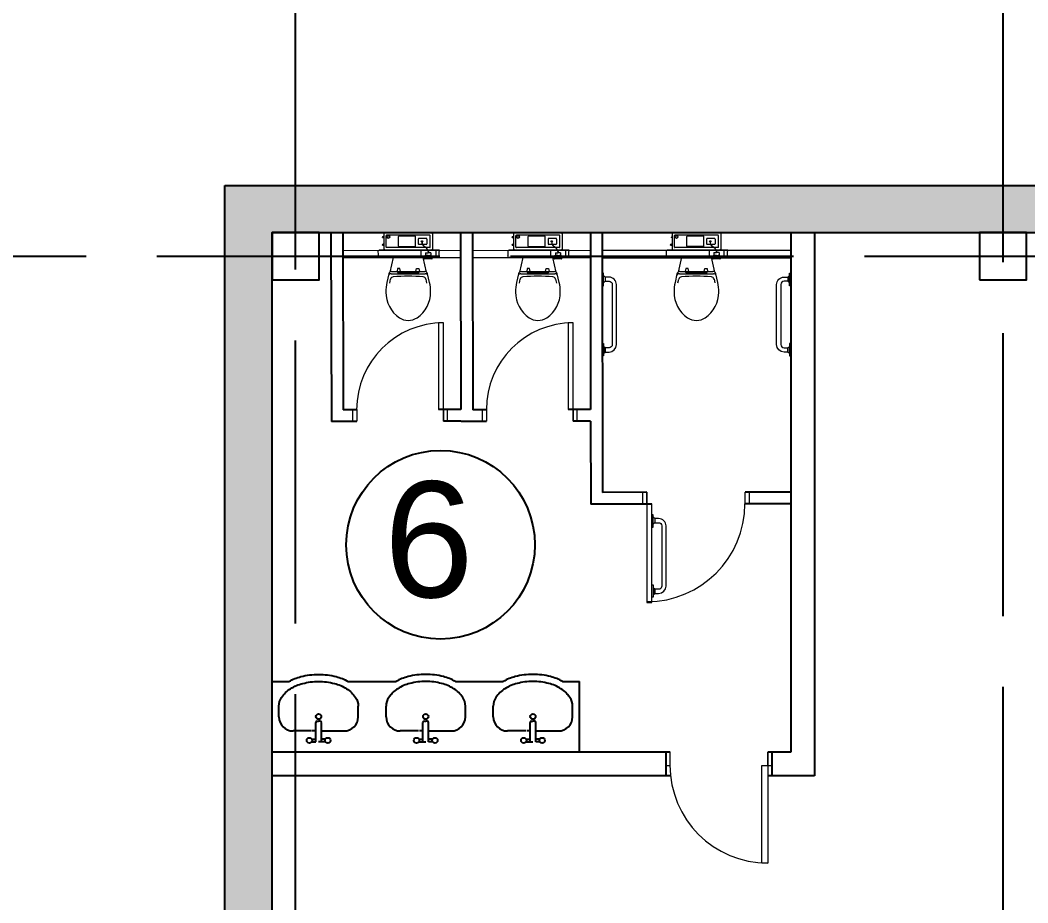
# Model space of a CAD drawing. Header units: millimetres. Extents: x -1544140 to 7445918, y -1294905 to 2019878.
# Drawn here: x 288015 to 296561, y 188654 to 196139 of the extents above; entities that cross this region are included whole.
import ezdxf

# ---------------------------------------------------------------- set-up
doc = ezdxf.new("R2010")
doc.units = ezdxf.units.MM
doc.header["$MEASUREMENT"] = 0
doc.linetypes.add('ACAD_ISO02W100', pattern=[15, 12, -3])
doc.layers.add('JA_Building Outline', color=7, linetype='Continuous', lineweight=5)
doc.layers.add('Plan 2', color=7, linetype='Continuous')
doc.layers.add('SANTEH', color=7, linetype='Continuous')
doc.styles.get("Standard").update_dxf_attribs({"font": 'arial.ttf'})

msp = doc.modelspace()

# ---------------------------------------------------------------- hatches: boundary and pattern name
at = {"true_color": 0x636466}
h = msp.add_hatch(color=251, dxfattribs=at)
h.dxf.hatch_style = 1
h.paths.add_polyline_path([(269150.8, 239137.8), (268750.8, 239137.8), (268750.8, 227137.8), (269150.8, 227137.8)])
h.paths.add_polyline_path([(269150.8, 227137.8), (268750.8, 227137.8), (268750.8, 205537.8), (269350.8, 205537.8), (269350.8, 205937.8), (269150.8, 205937.8)])
h.paths.add_polyline_path([(269150.8, 251137.8), (268750.8, 251137.8), (268750.8, 239137.8), (269150.8, 239137.8)])
h.paths.add_polyline_path([(269150.8, 263137.8), (268750.8, 263137.8), (268750.8, 251137.8), (269150.8, 251137.8)])
h.paths.add_polyline_path([(290950.8, 263737.8), (268750.8, 263737.8), (268750.8, 263137.8), (269150.8, 263137.8), (269150.8, 263337.8), (290550.8, 263337.8), (290550.8, 263137.8), (290950.8, 263137.8)])
h.paths.add_polyline_path([(290950.8, 263137.8), (290550.8, 263137.8), (290550.8, 251137.8), (290950.8, 251137.8)])
h.paths.add_polyline_path([(290950.8, 251137.8), (290550.8, 251137.8), (290550.8, 227337.8), (296350.8, 227337.8), (296350.8, 227737.8), (290950.8, 227737.8)])
h.paths.add_polyline_path([(302350.8, 227737.8), (296350.8, 227737.8), (296350.8, 227337.8), (302350.8, 227337.8)])
h.paths.add_polyline_path([(308350.8, 227737.8), (302350.8, 227737.8), (302350.8, 227337.8), (308350.8, 227337.8)])
h.paths.add_polyline_path([(314350.8, 227737.8), (308350.8, 227737.8), (308350.8, 227337.8), (314350.8, 227337.8)])
h.paths.add_polyline_path([(338350.8, 205937.8), (332350.8, 205937.8), (332350.8, 205537.8), (338350.8, 205537.8)])
h.paths.add_polyline_path([(332350.8, 205937.8), (269150.8, 205937.8), (269150.8, 206137.8), (268750.8, 206137.8), (268750.8, 205537.8), (332350.8, 205537.8)])
h.paths.add_polyline_path([(269350.8, 205937.8), (269150.8, 205937.8), (269150.8, 206137.8), (268750.8, 206137.8), (268750.8, 205537.8), (269350.8, 205537.8)], flags=16)
h.paths.add_polyline_path([(290150.8, 194137.8), (289750.8, 194137.8), (289750.8, 188137.8), (290150.8, 188137.8)], flags=17)
h.paths.add_polyline_path([(296350.8, 194737.8), (290350.8, 194737.8), (290350.8, 194337.8), (296350.8, 194337.8)], flags=17)
h.paths.add_polyline_path([(290350.8, 194737.8), (289750.8, 194737.8), (289750.8, 194137.8), (290150.8, 194137.8), (290150.8, 194337.8), (290350.8, 194337.8)], flags=16)
h.paths.add_polyline_path([(302350.8, 194737.8), (296350.8, 194737.8), (296350.8, 194337.8), (302350.8, 194337.8)])
h.paths.add_polyline_path([(308350.8, 194737.8), (302350.8, 194737.8), (302350.8, 194337.8), (308350.8, 194337.8)])
h.paths.add_polyline_path([(314350.8, 194737.8), (308350.8, 194737.8), (308350.8, 194337.8), (314350.8, 194337.8)])
h.paths.add_polyline_path([(320350.8, 194737.8), (314350.8, 194737.8), (314350.8, 194337.8), (320350.8, 194337.8)])
h.paths.add_polyline_path([(320950.8, 194137.8), (320550.8, 194137.8), (320550.8, 188137.8), (320950.8, 188137.8)])
h.paths.add_polyline_path([(320950.8, 194737.8), (320350.8, 194737.8), (320350.8, 194337.8), (320550.8, 194337.8), (320550.8, 194137.8), (320950.8, 194137.8)])
h.paths.add_polyline_path([(320950.8, 188137.8), (320550.8, 188137.8), (320550.8, 182137.8), (320950.8, 182137.8)])
h.paths.add_polyline_path([(320950.8, 182137.8), (320550.8, 182137.8), (320550.8, 172937.8), (320350.8, 172937.8), (320350.8, 172537.8), (320950.8, 172537.8)])
h.paths.add_polyline_path([(320350.8, 172937.8), (314350.8, 172937.8), (314350.8, 172537.8), (320350.8, 172537.8)])
h.paths.add_polyline_path([(314350.8, 172937.8), (308350.8, 172937.8), (308350.8, 172537.8), (314350.8, 172537.8)])
h.paths.add_polyline_path([(308350.8, 172937.8), (308150.8, 172937.8), (308150.8, 173137.8), (307750.8, 173137.8), (307750.8, 172537.8), (308350.8, 172537.8)])
h.paths.add_polyline_path([(308150.8, 179137.8), (307750.8, 179137.8), (307750.8, 173137.8), (308150.8, 173137.8)])
h.paths.add_polyline_path([(308150.8, 181937.8), (302350.8, 181937.8), (302350.8, 181537.8), (307750.8, 181537.8), (307750.8, 179137.8), (308150.8, 179137.8)])
h.paths.add_polyline_path([(302350.8, 181937.8), (296350.8, 181937.8), (296350.8, 181537.8), (302350.8, 181537.8)])
h.paths.add_polyline_path([(296350.8, 181937.8), (290150.8, 181937.8), (290150.8, 182137.8), (289750.8, 182137.8), (289750.8, 181537.8), (296350.8, 181537.8)])
h.paths.add_polyline_path([(290150.8, 194337.8), (296350.8, 194337.8), (296350.8, 194737.8), (289750.8, 194737.8), (289750.8, 182137.8), (290150.8, 182137.8)])
h.paths.add_polyline_path([(338950.8, 205937.8), (338350.8, 205937.8), (338350.8, 205537.8), (338950.8, 205537.8)])
h.paths.add_polyline_path([(338350.8, 227337.8), (338350.8, 227737.8), (314350.8, 227737.8), (314350.8, 227337.8)])
h = msp.add_hatch(color=251, dxfattribs=at)
h.dxf.hatch_style = 1
h.paths.add_polyline_path([(296350.8, 194737.8), (290350.8, 194737.8), (290350.8, 194337.8), (296350.8, 194337.8)])
h.paths.add_polyline_path([(290350.8, 194737.8), (289750.8, 194737.8), (289750.8, 194137.8), (290150.8, 194137.8), (290150.8, 194337.8), (290350.8, 194337.8)])
h.paths.add_polyline_path([(290150.8, 194137.8), (289750.8, 194137.8), (289750.8, 181537.8), (290350.8, 181537.8), (290350.8, 181937.8), (290150.8, 181937.8)])

# ---------------------------------------------------------------- linework, layer by layer
at = {"color": 9, "linetype": 'ACAD_ISO02W100', "ltscale": 200, "true_color": 0xc4c4c5}
for p, q in [((290350.8, 155023), (290350.8, 263337.8)), ((296350.8, 155085.3), (296350.8, 263137.8)), ((253174.8, 194137.8), (375575.3, 194137.8))]:
    msp.add_line(p, q, dxfattribs=at)
at = {"color": 152, "true_color": 0x2776bb}
for p, q in [((290650.8, 194337.6), (294650.8, 194337.6)), ((290650.8, 194334.7), (290654.7, 192734.6)), ((290750.6, 194337.4), (290754.4, 192834.9)), ((291750.8, 194337.4), (291753.2, 192837.2)), ((291850.6, 194337.3), (291854.4, 192834.8)), ((292850.8, 194337.4), (292853.2, 192837.2)), ((292950.8, 194337.6), (292954.5, 192134.8)), ((293547.8, 194337.6), (293953.8, 194337.6)), ((294550.8, 194337.6), (294550.8, 192137.6)), ((290869.1, 192835.1), (290754.4, 192834.9)), ((291753.3, 192837.2), (291561.4, 192836.9)), ((291969.1, 192835.1), (291854.4, 192834.8)), ((292853.3, 192837.2), (292661.4, 192836.8)), ((290869.1, 192735.1), (290654.7, 192734.6)), ((291753.4, 192737.4), (291605.1, 192737)), ((291969.1, 192735.1), (291754.7, 192734.6)), ((292853.4, 192737.3), (292705.1, 192737)), ((292853.3, 192737.3), (292854.5, 192034.7)), ((293328.8, 192135.5), (292954.5, 192134.8)), ((294550.8, 192137.6), (294164.8, 192136.9)), ((293372.6, 192035.5), (292854.6, 192034.7)), ((294550.8, 192037.4), (294161.4, 192036.8)), ((292758.5, 189931.1), (292758.5, 190531.1))]:
    msp.add_line(p, q, dxfattribs=at)
for p, q in [((294550.8, 194337.6), (294550.8, 189931.1)), ((294750.8, 194337.6), (294750.8, 189731.1)), ((293490.7, 189931.1), (290150.8, 189931.1)), ((294550.8, 189931.1), (294390.7, 189931.1)), ((293526.4, 189731.1), (290150.8, 189731.1)), ((294750.8, 189731.1), (294354.7, 189731.1))]:
    msp.add_line(p, q)
at = {"color": 18, "true_color": 0x000000}
for p, q in [((293490.7, 189931.1), (293490.7, 189731.1)), ((293526.4, 189931.1), (293490.7, 189931.1)), ((294390.7, 189931.1), (294354.7, 189931.1)), ((294390.7, 189931.1), (294390.7, 189731.1))]:
    msp.add_line(p, q, dxfattribs=at)
for points in [[(289750.8, 194737.8), (320950.8, 194737.8), (320950.8, 172537.8), (307750.8, 172537.8), (307750.8, 181537.8), (289750.8, 181537.8)], [(290150.8, 193937.8), (290550.8, 193937.8), (290550.8, 194337.8), (290150.8, 194337.8)], [(296150.8, 193937.8), (296550.8, 193937.8), (296550.8, 194337.8), (296150.8, 194337.8)]]:
    msp.add_lwpolyline(points, close=True)
msp.add_lwpolyline([(290150.8, 194337.8), (320550.8, 194337.8), (320550.8, 172937.8), (308150.8, 172937.8), (308150.8, 181937.8), (290150.8, 181937.8), (290150.8, 194337.8)])
at = {"layer": 'JA_Building Outline', "color": 152, "lineweight": 20, "true_color": 0x2776bb}
for p, q in [((291086.7, 194302.4), (291086.7, 194298.4)), ((291087.2, 194304.4), (291087.2, 194302.9)), ((291087.2, 194296.4), (291087.2, 194297.9)), ((291091.7, 194302.4), (291091.7, 194298.4)), ((291094.7, 194304.9), (291094.7, 194302.9)), ((291094.7, 194295.9), (291094.7, 194297.9)), ((291099.7, 194306.9), (291099.7, 194300.4)), ((291099.7, 194293.9), (291099.7, 194300.4)), ((292186.7, 194302.3), (292186.7, 194298.3)), ((292187.2, 194304.3), (292187.2, 194302.8)), ((292187.2, 194296.3), (292187.2, 194297.8)), ((292191.7, 194302.3), (292191.7, 194298.3)), ((292194.7, 194304.8), (292194.7, 194302.8)), ((292194.7, 194295.8), (292194.7, 194297.8)), ((292199.7, 194306.8), (292199.7, 194300.3)), ((292199.7, 194293.8), (292199.7, 194300.3)), ((293539.3, 194305.1), (293539.3, 194303.1)), ((293539.3, 194296.1), (293539.3, 194298.1)), ((293544.3, 194307.1), (293544.3, 194300.6)), ((293544.3, 194294.1), (293544.3, 194300.6)), ((290751, 194186.8), (291750.9, 194187.4)), ((291052.8, 194183.6), (291054.6, 194185.4)), ((291054.6, 194185.4), (291058.7, 194187.4)), ((291571.7, 194187.4), (291058.7, 194187.4)), ((291086.7, 194237.4), (291086.7, 194233.4)), ((291087.2, 194239.4), (291087.2, 194237.9)), ((291087.2, 194231.4), (291087.2, 194232.9)), ((291091.7, 194237.4), (291091.7, 194233.4)), ((291094.7, 194239.9), (291094.7, 194237.9)), ((291094.7, 194230.9), (291094.7, 194232.9)), ((291099.7, 194241.9), (291099.7, 194235.4)), ((291099.7, 194228.9), (291099.7, 194235.4)), ((291569, 194169.4), (291571.7, 194187.4)), ((291851, 194186.8), (292850.9, 194187.3)), ((292152.8, 194183.6), (292154.6, 194185.4)), ((292154.6, 194185.4), (292158.7, 194187.3)), ((292671.7, 194187.3), (292158.7, 194187.3)), ((292186.7, 194237.4), (292186.7, 194233.4)), ((292187.2, 194239.4), (292187.2, 194237.9)), ((292187.2, 194231.4), (292187.2, 194232.9)), ((292191.7, 194237.4), (292191.7, 194233.4)), ((292194.7, 194239.9), (292194.7, 194237.9)), ((292194.7, 194230.9), (292194.7, 194232.9)), ((292199.7, 194241.9), (292199.7, 194235.4)), ((292199.7, 194228.9), (292199.7, 194235.4)), ((292669, 194169.4), (292671.7, 194187.3)), ((292951.1, 194187.1), (294550.8, 194187.6)), ((293497.3, 194183.9), (293499.1, 194185.6)), ((293499.1, 194185.6), (293503.2, 194187.6)), ((294016.2, 194187.6), (293503.2, 194187.6)), ((293531.3, 194237.6), (293531.3, 194233.6)), ((293531.8, 194239.6), (293531.8, 194238.1)), ((293531.8, 194231.6), (293531.8, 194233.1)), ((293536.3, 194237.6), (293536.3, 194233.6)), ((293539.3, 194240.1), (293539.3, 194238.1)), ((293539.3, 194231.1), (293539.3, 194233.1)), ((293544.3, 194242.1), (293544.3, 194235.6)), ((293544.3, 194229.1), (293544.3, 194235.6)), ((294013.5, 194169.6), (294016.2, 194187.6)), ((290751.2, 194126.8), (291750.9, 194127.4, 0)), ((291050, 194139.1, 0), (291050.9, 194141.5, 0)), ((291050.5, 194136.1, 0), (291050, 194139.1, 0)), ((291053.2, 194132.2, 0), (291050.5, 194136.1, 0)), ((291050.9, 194141.5, 0), (291052.3, 194143.5, 0)), ((291052.3, 194143.5, 0), (291053.4, 194145.2, 0)), ((291052.4, 194182), (291052.8, 194183.6)), ((291052.8, 194148.4, 0), (291052.4, 194182)), ((291053.4, 194146.8, 0), (291052.8, 194148.4, 0)), ((291059.2, 194127.4, 0), (291053.2, 194132.2, 0)), ((291053.4, 194145.2, 0), (291053.4, 194146.8, 0)), ((291560.6, 194127.4, 0), (291059.2, 194127.4, 0)), ((291178.1, 194127.4, 0), (291150.3, 194002.2, 0)), ((291155.6, 194127.4, 0), (291456.2, 194127.4, 0)), ((291178.1, 194127.4, 0), (291433.7, 194127.4, 0)), ((291461.4, 194002.2, 0), (291433.7, 194127.4, 0)), ((291518.2, 194124.4, 0), (291434.2, 194124.4, 0)), ((291443.7, 194117.4, 0), (291443.7, 194124.4, 0)), ((291505.7, 194114.4, 0), (291446.7, 194114.4, 0)), ((291508.7, 194117.4, 0), (291508.7, 194124.4, 0)), ((291560.6, 194127.4, 0), (291565.5, 194132.6, 0)), ((291565.5, 194132.6, 0), (291567.6, 194137.6, 0)), ((291567.6, 194137.6, 0), (291568.1, 194142.3, 0)), ((291568.1, 194142.3, 0), (291568.2, 194146.8, 0)), ((291568.2, 194146.8, 0), (291569, 194169.4)), ((291851.2, 194126.8), (292850.9, 194127.3, 0)), ((292150, 194139.1, 0), (292150.9, 194141.5, 0)), ((292150.5, 194136.1, 0), (292150, 194139.1, 0)), ((292153.2, 194132.2, 0), (292150.5, 194136.1, 0)), ((292150.9, 194141.5, 0), (292152.3, 194143.4, 0)), ((292152.3, 194143.4, 0), (292153.4, 194145.1, 0)), ((292152.4, 194181.9), (292152.8, 194183.6)), ((292152.8, 194148.3, 0), (292152.4, 194181.9)), ((292153.4, 194146.7, 0), (292152.8, 194148.3, 0)), ((292159.2, 194127.3, 0), (292153.2, 194132.2, 0)), ((292153.4, 194145.1, 0), (292153.4, 194146.7, 0)), ((292660.6, 194127.3, 0), (292159.2, 194127.3, 0)), ((292278.1, 194127.3, 0), (292250.3, 194002.2, 0)), ((292255.6, 194127.3, 0), (292556.2, 194127.3, 0)), ((292278.1, 194127.3, 0), (292533.7, 194127.3, 0)), ((292561.4, 194002.2, 0), (292533.7, 194127.3, 0)), ((292618.2, 194124.3, 0), (292534.2, 194124.3, 0)), ((292543.7, 194117.3, 0), (292543.7, 194124.3, 0)), ((292605.7, 194114.3, 0), (292546.7, 194114.3, 0)), ((292608.7, 194117.3, 0), (292608.7, 194124.3, 0)), ((292660.6, 194127.3, 0), (292665.4, 194132.6, 0)), ((292665.4, 194132.6, 0), (292667.6, 194137.6, 0)), ((292667.6, 194137.6, 0), (292668.1, 194142.3, 0)), ((292668.1, 194142.3, 0), (292668.2, 194146.8, 0)), ((292668.2, 194146.8, 0), (292669, 194169.4)), ((292951.3, 194124.6), (294550.8, 194124.6)), ((293494.5, 194139.4, 0), (293495.4, 194141.7, 0)), ((293495, 194136.3, 0), (293494.5, 194139.4, 0)), ((293497.8, 194132.5, 0), (293495, 194136.3, 0)), ((293495.4, 194141.7, 0), (293496.9, 194143.7, 0)), ((293496.9, 194182.2), (293497.3, 194183.9)), ((293497.4, 194148.6, 0), (293496.9, 194182.2)), ((293496.9, 194143.7, 0), (293497.9, 194145.4, 0)), ((293497.9, 194147, 0), (293497.4, 194148.6, 0)), ((293503.7, 194127.6, 0), (293497.8, 194132.5, 0)), ((293497.9, 194145.4, 0), (293497.9, 194147, 0)), ((294005.1, 194127.6, 0), (293503.7, 194127.6, 0)), ((293622.6, 194127.6, 0), (293594.8, 194002.4, 0)), ((293600.1, 194127.6, 0), (293900.7, 194127.6, 0)), ((293622.6, 194127.6, 0), (293878.2, 194127.6, 0)), ((293906, 194002.4, 0), (293878.2, 194127.6, 0)), ((293962.8, 194124.6, 0), (293878.8, 194124.6, 0)), ((293888.3, 194117.6, 0), (293888.3, 194124.6, 0)), ((293950.3, 194114.6, 0), (293891.3, 194114.6, 0)), ((293953.3, 194117.6, 0), (293953.3, 194124.6, 0)), ((294005.1, 194127.6, 0), (294010, 194132.9, 0)), ((294010, 194132.9, 0), (294012.1, 194137.8, 0)), ((294012.1, 194137.8, 0), (294012.6, 194142.5, 0)), ((294012.6, 194142.5, 0), (294012.7, 194147, 0)), ((294012.7, 194147, 0), (294013.5, 194169.6)), ((291215.9, 194032.4, 0), (291211.5, 194007.4, 0)), ((291235.9, 194032.4, 0), (291215.9, 194032.4, 0)), ((291240.3, 194007.4, 0), (291235.9, 194032.4, 0)), ((291371.5, 194007.4, 0), (291375.9, 194032.4, 0)), ((291375.9, 194032.4, 0), (291395.9, 194032.4, 0)), ((291395.9, 194032.4, 0), (291400.3, 194007.4, 0)), ((292315.9, 194032.3, 0), (292311.5, 194007.3, 0)), ((292335.9, 194032.3, 0), (292315.9, 194032.3, 0)), ((292340.3, 194007.3, 0), (292335.9, 194032.3, 0)), ((292471.5, 194007.3, 0), (292475.9, 194032.3, 0)), ((292475.9, 194032.3, 0), (292495.9, 194032.3, 0)), ((292495.9, 194032.3, 0), (292500.3, 194007.3, 0)), ((293660.4, 194032.6, 0), (293656, 194007.6, 0)), ((293680.4, 194032.6, 0), (293660.4, 194032.6, 0)), ((293684.8, 194007.6, 0), (293680.4, 194032.6, 0)), ((293816, 194007.6, 0), (293820.4, 194032.6, 0)), ((293820.4, 194032.6, 0), (293840.4, 194032.6, 0)), ((293840.4, 194032.6, 0), (293844.8, 194007.6, 0)), ((291141.1, 193987.8, 0), (291124.9, 193914.6, 0)), ((291149.5, 193909.9, 0), (291156.7, 193942.8, 0)), ((291161.1, 193987.4, 0), (291450.7, 193987.4, 0)), ((291165.5, 194007.4, 0), (291208.9, 194007.4, 0)), ((291208.9, 194007.4, 0), (291402.9, 194007.4, 0)), ((291217.9, 194007.4, 0), (291217.9, 194001.4, 0)), ((291217.9, 194001.4, 0), (291233.9, 194001.4, 0)), ((291218.9, 193997.4, 0), (291392.9, 193997.4, 0)), ((291233.9, 194001.4, 0), (291233.9, 194007.4, 0)), ((291377.9, 194001.4, 0), (291377.9, 194007.4, 0)), ((291393.9, 194001.4, 0), (291377.9, 194001.4, 0)), ((291393.9, 194007.4, 0), (291393.9, 194001.4, 0)), ((291402.9, 194007.4, 0), (291446.2, 194007.4, 0)), ((291455, 193942.8, 0), (291462.3, 193909.9, 0)), ((291486.9, 193914.6, 0), (291470.7, 193987.8, 0)), ((292241.1, 193987.7, 0), (292224.9, 193914.6, 0)), ((292249.4, 193909.9, 0), (292256.7, 193942.7, 0)), ((292261.1, 193987.3, 0), (292550.7, 193987.3, 0)), ((292265.5, 194007.3, 0), (292308.9, 194007.3, 0)), ((292308.9, 194007.3, 0), (292502.9, 194007.3, 0)), ((292317.9, 194007.3, 0), (292317.9, 194001.3, 0)), ((292317.9, 194001.3, 0), (292333.9, 194001.3, 0)), ((292318.9, 193997.3, 0), (292492.9, 193997.3, 0)), ((292333.9, 194001.3, 0), (292333.9, 194007.3, 0)), ((292477.9, 194001.3, 0), (292477.9, 194007.3, 0)), ((292493.9, 194001.3, 0), (292477.9, 194001.3, 0)), ((292493.9, 194007.3, 0), (292493.9, 194001.3, 0)), ((292502.9, 194007.3, 0), (292546.2, 194007.3, 0)), ((292555, 193942.7, 0), (292562.3, 193909.9, 0)), ((292586.9, 193914.6, 0), (292570.6, 193987.7, 0)), ((293585.6, 193988, 0), (293569.4, 193914.8, 0)), ((293594, 193910.1, 0), (293601.3, 193943, 0)), ((293605.6, 193987.6, 0), (293895.2, 193987.6, 0)), ((293610, 194007.6, 0), (293653.4, 194007.6, 0)), ((293653.4, 194007.6, 0), (293847.4, 194007.6, 0)), ((293662.4, 194007.6, 0), (293662.4, 194001.6, 0)), ((293662.4, 194001.6, 0), (293678.4, 194001.6, 0)), ((293663.4, 193997.6, 0), (293837.4, 193997.6, 0)), ((293678.4, 194001.6, 0), (293678.4, 194007.6, 0)), ((293822.4, 194001.6, 0), (293822.4, 194007.6, 0)), ((293838.4, 194001.6, 0), (293822.4, 194001.6, 0)), ((293838.4, 194007.6, 0), (293838.4, 194001.6, 0)), ((293847.4, 194007.6, 0), (293890.8, 194007.6, 0)), ((293899.5, 193943, 0), (293906.8, 193910.1, 0)), ((293931.4, 193914.8, 0), (293915.2, 193988, 0))]:
    msp.add_line(p, q, dxfattribs=at)
at = {"layer": 'JA_Building Outline', "color": 152, "lineweight": 20, "ltscale": 2, "true_color": 0x2776bb}
for p, q in [((291087.2, 194304.4), (291094.7, 194304.4)), ((291087.2, 194302.9), (291098.7, 194302.9)), ((291087.2, 194297.9), (291098.7, 194297.9)), ((291087.2, 194297.9), (291091.2, 194297.9)), ((291087.2, 194296.4), (291094.7, 194296.4)), ((291099.7, 194306.9), (291094.7, 194304.9)), ((291099.7, 194293.9), (291094.7, 194295.9)), ((291099.7, 194306.9), (291100.2, 194306.9)), ((291099.7, 194293.9), (291100.2, 194293.9)), ((292187.2, 194304.3), (292194.7, 194304.3)), ((292187.2, 194302.8), (292198.7, 194302.8)), ((292187.2, 194297.8), (292198.7, 194297.8)), ((292187.2, 194297.8), (292191.2, 194297.8)), ((292187.2, 194296.3), (292194.7, 194296.3)), ((292199.7, 194306.8), (292194.7, 194304.8)), ((292199.7, 194293.8), (292194.7, 194295.8)), ((292199.7, 194306.8), (292200.2, 194306.8)), ((292199.7, 194293.8), (292200.2, 194293.8)), ((293544.3, 194307.1), (293539.3, 194305.1)), ((293544.3, 194294.1), (293539.3, 194296.1)), ((293544.3, 194307.1), (293544.8, 194307.1)), ((293544.3, 194294.1), (293544.8, 194294.1)), ((291087.2, 194239.4), (291094.7, 194239.4)), ((291087.2, 194237.9), (291098.7, 194237.9)), ((291087.2, 194232.9), (291098.7, 194232.9)), ((291087.2, 194232.9), (291091.2, 194232.9)), ((291087.2, 194231.4), (291094.7, 194231.4)), ((291099.7, 194241.9), (291094.7, 194239.9)), ((291099.7, 194228.9), (291094.7, 194230.9)), ((291099.7, 194241.9), (291100.2, 194241.9)), ((291099.7, 194228.9), (291100.2, 194228.9)), ((291413.2, 194187.4), (291413.2, 194127.4)), ((291539.2, 194187.4), (291539.2, 194127.4)), ((292187.2, 194239.4), (292194.7, 194239.4)), ((292187.2, 194237.9), (292198.7, 194237.9)), ((292187.2, 194232.9), (292198.7, 194232.9)), ((292187.2, 194232.9), (292191.2, 194232.9)), ((292187.2, 194231.4), (292194.7, 194231.4)), ((292199.7, 194241.9), (292194.7, 194239.9)), ((292199.7, 194228.9), (292194.7, 194230.9)), ((292199.7, 194241.9), (292200.2, 194241.9)), ((292199.7, 194228.9), (292200.2, 194228.9)), ((292513.2, 194187.3), (292513.2, 194127.3)), ((292639.2, 194187.3), (292639.2, 194127.3)), ((293531.8, 194239.6), (293539.3, 194239.6)), ((293531.8, 194238.1), (293543.2, 194238.1)), ((293531.8, 194233.1), (293543.2, 194233.1)), ((293531.8, 194233.1), (293535.8, 194233.1)), ((293531.8, 194231.6), (293539.3, 194231.6)), ((293544.3, 194242.1), (293539.3, 194240.1)), ((293544.3, 194229.1), (293539.3, 194231.1)), ((293544.3, 194242.1), (293544.8, 194242.1)), ((293544.3, 194229.1), (293544.8, 194229.1)), ((293857.7, 194187.6), (293857.7, 194127.6)), ((293983.8, 194187.6), (293983.8, 194127.6)), ((291477.7, 194175.7, 0), (291474.8, 194175.7, 0)), ((292577.7, 194175.7, 0), (292574.8, 194175.7, 0)), ((293922.3, 194175.9, 0), (293919.3, 194175.9, 0))]:
    msp.add_line(p, q, dxfattribs=at)
at = {"layer": 'JA_Building Outline', "color": 152, "linetype": 'Continuous', "lineweight": 20, "true_color": 0x2776bb}
for p, q in [((291100.2, 194334.4), (291100.2, 194190.4)), ((291103.2, 194337.4), (291346.7, 194337.4)), ((291120, 194213), (291120, 194311.7)), ((291169.7, 194314.7), (291123, 194314.7)), ((291246.7, 194314.7), (291169.7, 194314.7)), ((291223.9, 194221), (291223.9, 194303.7)), ((291365.6, 194306.7), (291226.9, 194306.7)), ((291265.7, 194314.7), (291246.7, 194314.7)), ((291418.7, 194314.7), (291265.7, 194314.7)), ((291346.7, 194337.4), (291509.2, 194337.4)), ((291368.6, 194221), (291368.6, 194303.7)), ((291391.7, 194282.4), (291391.7, 194242.4)), ((291418.7, 194287.9), (291397.2, 194287.9)), ((291489.5, 194314.7), (291418.7, 194314.7)), ((291459.2, 194287.9), (291418.7, 194287.9)), ((291464.7, 194282.4), (291464.7, 194242.4)), ((291492.5, 194213), (291492.5, 194311.7)), ((291512.2, 194334.4), (291512.2, 194190.4)), ((292200.2, 194334.3), (292200.2, 194190.3)), ((292203.2, 194337.3), (292446.7, 194337.3)), ((292220, 194213), (292220, 194311.7)), ((292269.7, 194314.7), (292223, 194314.7)), ((292346.7, 194314.7), (292269.7, 194314.7)), ((292323.9, 194221), (292323.9, 194303.7)), ((292465.6, 194306.7), (292326.9, 194306.7)), ((292365.7, 194314.7), (292346.7, 194314.7)), ((292518.7, 194314.7), (292365.7, 194314.7)), ((292446.7, 194337.3), (292609.2, 194337.3)), ((292468.6, 194221), (292468.6, 194303.7)), ((292491.7, 194282.3), (292491.7, 194242.3)), ((292518.7, 194287.8), (292497.2, 194287.8)), ((292589.5, 194314.7), (292518.7, 194314.7)), ((292559.2, 194287.8), (292518.7, 194287.8)), ((292564.7, 194282.3), (292564.7, 194242.3)), ((292592.5, 194213), (292592.5, 194311.7)), ((292612.2, 194334.3), (292612.2, 194190.3)), ((293544.8, 194334.6), (293544.8, 194190.6)), ((293547.8, 194337.6), (293791.3, 194337.6)), ((293564.5, 194213.2), (293564.5, 194311.9)), ((293614.3, 194314.9), (293567.5, 194314.9)), ((293691.3, 194314.9), (293614.3, 194314.9)), ((293668.4, 194221.2), (293668.4, 194303.9)), ((293810.1, 194306.9), (293671.4, 194306.9)), ((293710.3, 194314.9), (293691.3, 194314.9)), ((293863.3, 194314.9), (293710.3, 194314.9)), ((293791.3, 194337.6), (293953.8, 194337.6)), ((293813.1, 194221.2), (293813.1, 194303.9)), ((293836.2, 194282.6), (293836.2, 194242.6)), ((293863.3, 194288.1), (293841.8, 194288.1)), ((293934, 194314.9), (293863.3, 194314.9)), ((293903.8, 194288.1), (293863.3, 194288.1)), ((293909.3, 194282.6), (293909.3, 194242.6)), ((293937, 194213.2), (293937, 194311.9)), ((293956.8, 194334.6), (293956.8, 194190.6)), ((291265.7, 194187.4), (291103.2, 194187.4)), ((291169.7, 194210), (291123, 194210)), ((291346.7, 194210), (291169.7, 194210)), ((291365.6, 194218), (291226.9, 194218)), ((291265.7, 194187.4), (291509.2, 194187.4)), ((291365.7, 194210), (291346.7, 194210)), ((291418.7, 194210), (291365.7, 194210)), ((291418.7, 194236.8), (291397.2, 194236.8)), ((291459.2, 194236.8), (291418.7, 194236.8)), ((291489.5, 194210), (291418.7, 194210)), ((292365.7, 194187.3), (292203.2, 194187.3)), ((292269.7, 194210), (292223, 194210)), ((292446.7, 194210), (292269.7, 194210)), ((292465.6, 194218), (292326.9, 194218)), ((292365.7, 194187.3), (292609.2, 194187.3)), ((292465.7, 194210), (292446.7, 194210)), ((292518.7, 194210), (292465.7, 194210)), ((292518.7, 194236.8), (292497.2, 194236.8)), ((292559.2, 194236.8), (292518.7, 194236.8)), ((292589.5, 194210), (292518.7, 194210)), ((293710.3, 194187.6), (293547.8, 194187.6)), ((293614.3, 194210.2), (293567.5, 194210.2)), ((293791.3, 194210.2), (293614.3, 194210.2)), ((293810.1, 194218.2), (293671.4, 194218.2)), ((293710.3, 194187.6), (293953.8, 194187.6)), ((293810.3, 194210.2), (293791.3, 194210.2)), ((293863.3, 194210.2), (293810.3, 194210.2)), ((293863.3, 194237), (293841.8, 194237)), ((293903.8, 194237), (293863.3, 194237)), ((293934, 194210.2), (293863.3, 194210.2)), ((291414.1, 194137.3, 0), (291413.7, 194127.4, 0)), ((291476.2, 194137.3, 0), (291414.1, 194137.4, 0)), ((291447.7, 194137.4, 0), (291447.7, 194139.9, 0)), ((291449.7, 194141.9, 0), (291463.2, 194141.9, 0)), ((291453.8, 194167, 0), (291453.8, 194142.4, 0)), ((291453.8, 194167, 0), (291476.2, 194167, 0)), ((291453.8, 194142.4, 0), (291476.2, 194142.4, 0)), ((291476.2, 194141.9, 0), (291461.3, 194141.9, 0)), ((291474.3, 194168.9, 0), (291473.9, 194168, 0)), ((291473.9, 194168, 0), (291473.9, 194167, 0)), ((291474.4, 194168.9, 0), (291474.3, 194168.9, 0)), ((291474.8, 194175.7, 0), (291474.4, 194173.4, 0)), ((291474.4, 194173.4, 0), (291474.4, 194168.9, 0)), ((291498.7, 194167, 0), (291476.2, 194167, 0)), ((291476.2, 194142.4, 0), (291498.7, 194142.4, 0)), ((291476.2, 194141.9, 0), (291491.2, 194141.9, 0)), ((291538.4, 194137.3, 0), (291476.2, 194137.3, 0)), ((291477.7, 194175.7, 0), (291478.1, 194173.4, 0)), ((291478.1, 194173.4, 0), (291478.1, 194168.9, 0)), ((291478.1, 194168.9, 0), (291478.2, 194168.9, 0)), ((291478.2, 194168.9, 0), (291478.6, 194168, 0)), ((291478.6, 194168, 0), (291478.6, 194167, 0)), ((291502.7, 194141.9, 0), (291489.2, 194141.9, 0)), ((291498.7, 194167, 0), (291498.7, 194142.4, 0)), ((291504.7, 194137.3, 0), (291504.7, 194139.9, 0)), ((291538.4, 194137.3, 0), (291538.7, 194127.4, 0)), ((292514.1, 194137.3, 0), (292513.7, 194127.3, 0)), ((292576.2, 194137.3, 0), (292514.1, 194137.3, 0)), ((292547.7, 194137.3, 0), (292547.7, 194139.8, 0)), ((292549.7, 194141.8, 0), (292563.2, 194141.8, 0)), ((292553.8, 194167, 0), (292553.8, 194142.3, 0)), ((292553.8, 194167, 0), (292576.2, 194167, 0)), ((292553.8, 194142.3, 0), (292576.2, 194142.3, 0)), ((292576.2, 194141.8, 0), (292561.3, 194141.8, 0)), ((292574.3, 194168.9, 0), (292573.9, 194168, 0)), ((292573.9, 194168, 0), (292573.9, 194167, 0)), ((292574.4, 194168.9, 0), (292574.3, 194168.9, 0)), ((292574.8, 194175.7, 0), (292574.4, 194173.4, 0)), ((292574.4, 194173.4, 0), (292574.4, 194168.9, 0)), ((292598.7, 194167, 0), (292576.2, 194167, 0)), ((292576.2, 194142.3, 0), (292598.7, 194142.3, 0)), ((292576.2, 194141.8, 0), (292591.2, 194141.8, 0)), ((292638.4, 194137.3, 0), (292576.2, 194137.3, 0)), ((292577.7, 194175.7, 0), (292578.1, 194173.4, 0)), ((292578.1, 194173.4, 0), (292578.1, 194168.9, 0)), ((292578.1, 194168.9, 0), (292578.2, 194168.9, 0)), ((292578.2, 194168.9, 0), (292578.6, 194168, 0)), ((292578.6, 194168, 0), (292578.6, 194167, 0)), ((292602.7, 194141.8, 0), (292589.2, 194141.8, 0)), ((292598.7, 194167, 0), (292598.7, 194142.3, 0)), ((292604.7, 194137.3, 0), (292604.7, 194139.8, 0)), ((292638.4, 194137.3, 0), (292638.7, 194127.3, 0)), ((293858.6, 194137.6, 0), (293858.3, 194127.6, 0)), ((293920.8, 194137.6, 0), (293858.6, 194137.6, 0)), ((293892.3, 194137.6, 0), (293892.3, 194140.1, 0)), ((293894.3, 194142.1, 0), (293907.8, 194142.1, 0)), ((293898.3, 194167.2, 0), (293898.3, 194142.6, 0)), ((293898.3, 194167.2, 0), (293920.8, 194167.2, 0)), ((293898.3, 194142.6, 0), (293920.8, 194142.6, 0)), ((293920.8, 194142.1, 0), (293905.8, 194142.1, 0)), ((293918.8, 194169.1, 0), (293918.4, 194168.2, 0)), ((293918.4, 194168.2, 0), (293918.4, 194167.2, 0)), ((293918.9, 194169.1, 0), (293918.8, 194169.1, 0)), ((293919.3, 194175.9, 0), (293918.9, 194173.6, 0)), ((293918.9, 194173.6, 0), (293918.9, 194169.1, 0)), ((293943.2, 194167.2, 0), (293920.8, 194167.2, 0)), ((293920.8, 194142.6, 0), (293943.2, 194142.6, 0)), ((293920.8, 194142.1, 0), (293935.7, 194142.1, 0)), ((293982.9, 194137.6, 0), (293920.8, 194137.6, 0)), ((293922.3, 194175.9, 0), (293922.7, 194173.6, 0)), ((293922.7, 194173.6, 0), (293922.7, 194169.1, 0)), ((293922.7, 194169.1, 0), (293922.7, 194169.1, 0)), ((293922.7, 194169.1, 0), (293923.1, 194168.2, 0)), ((293923.1, 194168.2, 0), (293923.1, 194167.2, 0)), ((293947.3, 194142.1, 0), (293933.8, 194142.1, 0)), ((293943.2, 194167.2, 0), (293943.2, 194142.6, 0)), ((293949.3, 194137.6, 0), (293949.3, 194140.1, 0)), ((293982.9, 194137.6, 0), (293983.3, 194127.6, 0))]:
    msp.add_line(p, q, dxfattribs=at)
at = {"layer": 'JA_Building Outline', "color": 152, "lineweight": 0, "true_color": 0x2776bb}
for p, q in [((290837.1, 192737), (290837.1, 192837)), ((290837.1, 192837), (290869.1, 192837)), ((290869.1, 192837), (290869.1, 192737)), ((291605.1, 192737), (291605.1, 192837)), ((291605.1, 192837), (291637.1, 192837)), ((291637.1, 192837), (291637.1, 192737)), ((291937.1, 192737), (291937.1, 192837)), ((291937.1, 192837), (291969.1, 192837)), ((291969.1, 192837), (291969.1, 192737)), ((292705.1, 192737), (292705.1, 192837)), ((292705.1, 192837), (292737.1, 192837)), ((292737.1, 192837), (292737.1, 192737)), ((290869.1, 192737), (290837.1, 192737)), ((291637.1, 192737), (291605.1, 192737)), ((291969.1, 192737), (291937.1, 192737)), ((292737.1, 192737), (292705.1, 192737)), ((293296.8, 192137), (293328.8, 192137)), ((293296.8, 192037), (293296.8, 192137)), ((293328.8, 192137), (293328.8, 192037)), ((294164.8, 192137), (294196.8, 192137)), ((294164.8, 192037), (294164.8, 192137)), ((294196.8, 192137), (294196.8, 192037)), ((293328.8, 192037), (293296.8, 192037)), ((294196.8, 192037), (294164.8, 192037))]:
    msp.add_line(p, q, dxfattribs=at)
at = {"layer": 'JA_Building Outline', "color": 152, "lineweight": 5, "true_color": 0x2776bb}
for p, q in [((290869.1, 192837), (290869.1, 192737)), ((291605.1, 192837), (291605.1, 192737)), ((291969.1, 192837), (291969.1, 192737)), ((292705.1, 192837), (292705.1, 192737)), ((293328.8, 192037), (293328.8, 192137)), ((294164.8, 192037), (294164.8, 192137))]:
    msp.add_line(p, q, dxfattribs=at)
at = {"layer": 'JA_Building Outline', "color": 18, "lineweight": 0, "true_color": 0x000000}
for p, q in [((293526.4, 189931.1), (293490.4, 189931.1)), ((293490.4, 189931.1), (293490.4, 189818.6)), ((293526.4, 189818.6), (293526.4, 189931.1)), ((294390.7, 189931.1), (294354.7, 189931.1)), ((294354.7, 189931.1), (294354.7, 189818.6)), ((294390.7, 189818.6), (294390.7, 189931.1)), ((293490.4, 189818.6), (293526.4, 189818.6)), ((294354.7, 189818.6), (294390.7, 189818.6))]:
    msp.add_line(p, q, dxfattribs=at)
at = {"layer": 'JA_Building Outline', "color": 18, "lineweight": 5, "true_color": 0x000000}
for p, q in [((293526.4, 189818.6), (293526.4, 189931.1)), ((294354.7, 189818.6), (294354.7, 189931.1))]:
    msp.add_line(p, q, dxfattribs=at)
at = {"layer": 'JA_Building Outline', "color": 152, "linetype": 'Continuous', "lineweight": 20, "true_color": 0x2776bb}
for points in [[(292951.6, 193887.3), (292962.8, 193887.3), (292962.8, 193992.3), (292951.6, 193992.3), (292951.6, 193887.3)], [(292962.8, 193972.7), (292976, 193959.6), (292976, 193924.6), (292962.8, 193911.4)], [(294539.6, 193972.7), (294526.4, 193959.6), (294526.4, 193924.6), (294539.6, 193911.4)], [(294550.8, 193887.3), (294539.6, 193887.3), (294539.6, 193992.3), (294550.8, 193992.3), (294550.8, 193887.3)], [(292951.6, 193396.8), (292962.8, 193396.8), (292962.8, 193291.8), (292951.6, 193291.8), (292951.6, 193396.8)], [(292962.8, 193311.4), (292976, 193324.6), (292976, 193359.6), (292962.8, 193372.7)], [(294539.6, 193311.4), (294526.4, 193324.6), (294526.4, 193359.6), (294539.6, 193372.7)], [(294550.8, 193396.8), (294539.6, 193396.8), (294539.6, 193291.8), (294550.8, 193291.8), (294550.8, 193396.8)]]:
    msp.add_lwpolyline(points, dxfattribs=at)
at = {"layer": 'JA_Building Outline', "color": 152, "lineweight": 20, "true_color": 0x2776bb}
for points in [[(293071.6, 193387.1), (293071.6, 193897.1, 0.414214), (293009.1, 193959.6), (292976, 193959.6), (292976, 193924.6), (293009.1, 193924.6, -0.414213), (293036.6, 193897.1), (293036.6, 193387.1, -0.414215), (293009.1, 193359.6), (292976, 193359.6), (292976, 193324.6), (293009.1, 193324.6, 0.414213)], [(294430.7, 193387.1), (294430.7, 193897.1, -0.414214), (294493.2, 193959.6), (294526.4, 193959.6), (294526.4, 193924.6), (294493.2, 193924.6, 0.414213), (294465.7, 193897.1), (294465.7, 193387.1, 0.414215), (294493.2, 193359.6), (294526.4, 193359.6), (294526.4, 193324.6), (294493.2, 193324.6, -0.414213)]]:
    msp.add_lwpolyline(points, format="xyb", close=True, dxfattribs=at)
at = {"layer": 'JA_Building Outline', "color": 152, "lineweight": 5, "true_color": 0x2776bb}
for points in [[(291605.1, 192837), (291605.1, 193573), (291561.4, 193573), (291561.4, 192837)], [(292705.1, 192837), (292705.1, 193573), (292661.4, 193573), (292661.4, 192837)], [(293328.8, 192037), (293328.8, 191201), (293372.6, 191201), (293372.6, 192037)]]:
    msp.add_lwpolyline(points, close=True, dxfattribs=at)
at = {"layer": 'JA_Building Outline', "color": 152, "linetype": 'Continuous', "lineweight": 5, "true_color": 0x2776bb}
for points in [[(293372.6, 191840.3), (293383.8, 191840.3), (293383.8, 191945.3), (293372.6, 191945.3), (293372.6, 191840.3)], [(293383.8, 191925.7), (293396.9, 191912.5), (293396.9, 191877.5), (293383.8, 191864.4)], [(293372.6, 191349.8), (293383.8, 191349.8), (293383.8, 191244.8), (293372.6, 191244.8), (293372.6, 191349.8)], [(293383.8, 191264.4), (293396.9, 191277.5), (293396.9, 191312.5), (293383.8, 191325.7)]]:
    msp.add_lwpolyline(points, dxfattribs=at)
at = {"layer": 'JA_Building Outline', "color": 152, "lineweight": 5, "true_color": 0x2776bb}
msp.add_lwpolyline([(293492.6, 191340), (293492.6, 191850, 0.414214), (293430.1, 191912.5), (293396.9, 191912.5), (293396.9, 191877.5), (293430.1, 191877.5, -0.414213), (293457.6, 191850), (293457.6, 191340, -0.414215), (293430.1, 191312.5), (293396.9, 191312.5), (293396.9, 191277.5), (293430.1, 191277.5, 0.414213)], format="xyb", close=True, dxfattribs=at)
at = {"layer": 'JA_Building Outline', "color": 18, "lineweight": 5, "true_color": 0x000000}
msp.add_lwpolyline([(294354.7, 189818.6), (294354.7, 188990.3), (294305.5, 188990.3), (294305.5, 189818.6)], close=True, dxfattribs=at)
at = {"layer": 'JA_Building Outline', "color": 152, "linetype": 'Continuous', "lineweight": 20, "true_color": 0x2776bb}
for centre, radius in [((291104.2, 194333.4), 2.5), ((291136.7, 194300.4), 12), ((291508.2, 194333.4), 2.5), ((292204.2, 194333.3), 2.5), ((292236.7, 194300.3), 12), ((292608.2, 194333.3), 2.5), ((293548.8, 194333.6), 2.5), ((293581.3, 194300.6), 12), ((293952.8, 194333.6), 2.5), ((291104.2, 194191.4), 2.5), ((291423.1, 194262.4), 6), ((291423.1, 194262.4), 4.8), ((291508.2, 194191.4), 2.5), ((292204.2, 194191.3), 2.5), ((292523.1, 194262.3), 6), ((292523.1, 194262.3), 4.8), ((292608.2, 194191.3), 2.5), ((293548.8, 194191.6), 2.5), ((293867.6, 194262.6), 6), ((293867.6, 194262.6), 4.8), ((293952.8, 194191.6), 2.5)]:
    msp.add_circle(centre, radius, dxfattribs=at)
at = {"layer": 'JA_Building Outline', "color": 152, "lineweight": 20, "ltscale": 2, "true_color": 0x2776bb}
for centre in [(291136.7, 194300.4), (292236.7, 194300.3), (293581.3, 194300.6)]:
    msp.add_circle(centre, 10.5, dxfattribs=at)
at = {"layer": 'JA_Building Outline', "color": 152, "lineweight": 20, "true_color": 0x2776bb}
for centre, radius, start, end in [((291087.2, 194302.4), 0.5, 90, 180), ((291087.2, 194298.4), 0.5, 180, 270), ((291091.2, 194302.4), 0.5, 0, 90), ((292187.2, 194302.3), 0.5, 90, 180), ((292187.2, 194298.3), 0.5, 180, 270), ((292191.2, 194302.3), 0.5, 0, 90), ((291087.2, 194237.4), 0.5, 90, 180), ((291087.2, 194233.4), 0.5, 180, 270), ((291091.2, 194237.4), 0.5, 0, 90), ((292187.2, 194237.4), 0.5, 90, 180), ((292187.2, 194233.4), 0.5, 180, 270), ((292191.2, 194237.4), 0.5, 0, 90), ((293531.8, 194237.6), 0.5, 90, 180), ((293531.8, 194233.6), 0.5, 180, 270), ((293535.8, 194237.6), 0.5, 0, 90), ((291434.2, 194127.4, 0), 3, 180, 270), ((291446.7, 194117.4, 0), 3, 180, 270), ((291505.7, 194117.4, 0), 3, 270, 0), ((291518.2, 194127.4, 0), 3, 270, 0), ((292534.2, 194127.3, 0), 3, 180, 270), ((292546.7, 194117.3, 0), 3, 180, 270), ((292605.7, 194117.3, 0), 3, 270, 0), ((292618.2, 194127.3, 0), 3, 270, 0), ((293878.8, 194127.6, 0), 3, 180, 270), ((293891.3, 194117.6, 0), 3, 180, 270), ((293950.3, 194117.6, 0), 3, 270, 0), ((293962.8, 194127.6, 0), 3, 270, 0), ((291161.1, 193962.4, 0), 25, 89.999, 154.512), ((291165.5, 193982.4, 0), 25, 127.432, 167.503), ((291165.5, 193982.4, 0), 25, 89.998, 127.427), ((291181.2, 193937.4, 0), 25, 94.592, 167.5), ((291305.9, 192384.2, 0), 1583.2, 85.408, 94.592), ((291208.9, 194002.4, 0), 5, 0, 90), ((291218.9, 194002.4, 0), 5, 179.999, 270), ((291392.9, 194002.4, 0), 5, 270, 0.001), ((291402.9, 194002.4, 0), 5, 90, 180), ((291430.6, 193937.4, 0), 25, 12.5, 85.408), ((291446.3, 193982.4, 0), 25, 52.573, 90.002), ((291450.7, 193962.4, 0), 25, 25.488, 90), ((291446.2, 193982.4, 0), 25, 12.497, 52.568), ((292261.1, 193962.3, 0), 25, 89.999, 154.512), ((292265.5, 193982.3, 0), 25, 127.432, 167.503), ((292265.5, 193982.3, 0), 25, 89.998, 127.427), ((292281.1, 193937.3, 0), 25, 94.592, 167.5), ((292405.9, 192384.2, 0), 1583.2, 85.408, 94.592), ((292308.9, 194002.3, 0), 5, 0, 90), ((292318.9, 194002.3, 0), 5, 179.999, 270), ((292492.9, 194002.3, 0), 5, 270, 0.001), ((292502.9, 194002.3, 0), 5, 90, 180), ((292530.6, 193937.3, 0), 25, 12.5, 85.408), ((292546.2, 193982.3, 0), 25, 52.573, 90.002), ((292550.7, 193962.3, 0), 25, 25.488, 90), ((292546.2, 193982.3, 0), 25, 12.497, 52.568), ((293605.6, 193962.6, 0), 25, 89.999, 154.512), ((293610, 193982.6, 0), 25, 127.432, 167.503), ((293610, 193982.6, 0), 25, 89.998, 127.427), ((293625.7, 193937.6, 0), 25, 94.592, 167.5), ((293750.4, 192384.4, 0), 1583.2, 85.408, 94.592), ((293653.4, 194002.6, 0), 5, 0, 90), ((293663.4, 194002.6, 0), 5, 179.999, 270), ((293837.4, 194002.6, 0), 5, 270, 0.001), ((293847.4, 194002.6, 0), 5, 90, 180), ((293875.1, 193937.6, 0), 25, 12.5, 85.408), ((293890.8, 193982.6, 0), 25, 52.573, 90.002), ((293895.2, 193962.6, 0), 25, 25.488, 90), ((293890.8, 193982.6, 0), 25, 12.497, 52.568), ((291496, 193832.3, 0), 380.1, 167.5, 179.996), ((291115.7, 193832.3, 0), 380.1, 0.004, 12.5), ((292596, 193832.3, 0), 380.1, 167.5, 179.996), ((292215.7, 193832.3, 0), 380.1, 0.004, 12.5), ((293940.6, 193832.5, 0), 380.1, 167.5, 179.996), ((293560.3, 193832.5, 0), 380.1, 0.004, 12.5), ((291378, 193832.4, 0), 262.2, 180, 235.855), ((291233.7, 193832.4, 0), 262.2, 304.145, 0), ((292478, 193832.3, 0), 262.2, 180, 235.855), ((292333.7, 193832.3, 0), 262.2, 304.145, 0), ((293822.6, 193832.6, 0), 262.2, 180, 235.855), ((293678.3, 193832.6, 0), 262.2, 304.145, 0), ((291305.9, 193726, 0), 133.6, 235.855, 304.145), ((292405.9, 193725.9, 0), 133.6, 235.855, 304.145), ((293750.4, 193726.2, 0), 133.6, 235.855, 304.145)]:
    msp.add_arc(centre, radius, start, end, dxfattribs=at)
at = {"layer": 'JA_Building Outline', "color": 152, "lineweight": 20, "ltscale": 2, "true_color": 0x2776bb}
for centre, radius, start, end in [((291091.2, 194298.4), 0.5, 270, 0), ((292191.2, 194298.3), 0.5, 270, 0), ((291091.2, 194233.4), 0.5, 270, 0), ((291468.9, 194255.1), 46.4, 170.49418, 233.91693), ((291468.9, 194255.3), 45.8, 170.52688, 233.95054), ((291421.8, 194166.6), 54.7, 9.57627, 68.83493), ((291422.1, 194166.6), 55.4, 9.63312, 68.97294), ((292191.2, 194233.4), 0.5, 270, 0), ((292568.9, 194255.1), 46.4, 170.49418, 233.91693), ((292568.9, 194255.2), 45.8, 170.52688, 233.95054), ((292521.8, 194166.6), 54.7, 9.57627, 68.83493), ((292522.1, 194166.6), 55.4, 9.63312, 68.97294), ((293535.8, 194233.6), 0.5, 270, 0), ((293913.4, 194255.4), 46.4, 170.49418, 233.91693), ((293913.5, 194255.5), 45.8, 170.52688, 233.95054), ((293866.3, 194166.8), 54.7, 9.57627, 68.83493), ((293866.7, 194166.8), 55.4, 9.63312, 68.97294)]:
    msp.add_arc(centre, radius, start, end, dxfattribs=at)
at = {"layer": 'JA_Building Outline', "color": 152, "linetype": 'Continuous', "lineweight": 20, "true_color": 0x2776bb}
for centre, radius, start, end in [((291103.2, 194334.4), 3, 90, 180), ((291123, 194311.7), 3, 90, 180), ((291226.9, 194303.7), 3, 90, 180), ((291365.6, 194303.7), 3, 0, 90), ((291397.2, 194282.4), 5.52, 90, 180), ((291459.2, 194282.4), 5.52, 0, 90), ((291489.5, 194311.7), 3, 0, 90), ((291509.2, 194334.4), 3, 0, 90), ((292203.2, 194334.3), 3, 90, 180), ((292223, 194311.7), 3, 90, 180), ((292326.9, 194303.7), 3, 90, 180), ((292465.6, 194303.7), 3, 0, 90), ((292497.2, 194282.3), 5.52, 90, 180), ((292559.2, 194282.3), 5.52, 0, 90), ((292589.5, 194311.7), 3, 0, 90), ((292609.2, 194334.3), 3, 0, 90), ((293547.8, 194334.6), 3, 90, 180), ((293567.5, 194311.9), 3, 90, 180), ((293671.4, 194303.9), 3, 90, 180), ((293810.1, 194303.9), 3, 0, 90), ((293841.8, 194282.6), 5.52, 90, 180), ((293903.8, 194282.6), 5.52, 0, 90), ((293934, 194311.9), 3, 0, 90), ((293953.8, 194334.6), 3, 0, 90), ((291103.2, 194190.4), 3, 180, 270), ((291123, 194213), 3, 180, 270), ((291226.9, 194221), 3, 180, 270), ((291365.6, 194221), 3, 270, 0), ((291397.2, 194242.4), 5.52, 180, 270), ((291459.2, 194242.4), 5.52, 270, 0), ((291489.5, 194213), 3, 270, 0), ((291509.2, 194190.4), 3, 270, 0), ((292203.2, 194190.3), 3, 180, 270), ((292223, 194213), 3, 180, 270), ((292326.9, 194221), 3, 180, 270), ((292465.6, 194221), 3, 270, 0), ((292497.2, 194242.3), 5.52, 180, 270), ((292559.2, 194242.3), 5.52, 270, 0), ((292589.5, 194213), 3, 270, 0), ((292609.2, 194190.3), 3, 270, 0), ((293547.8, 194190.6), 3, 180, 270), ((293567.5, 194213.2), 3, 180, 270), ((293671.4, 194221.2), 3, 180, 270), ((293810.1, 194221.2), 3, 270, 0), ((293841.8, 194242.6), 5.52, 180, 270), ((293903.8, 194242.6), 5.52, 270, 0), ((293934, 194213.2), 3, 270, 0), ((293953.8, 194190.6), 3, 270, 0), ((291449.7, 194139.9, 0), 2, 90.00271, 179.99729), ((291461.3, 194143.9, 0), 2, 228.58962, 270.00201), ((291491.2, 194143.9, 0), 2, 270.00133, 311.40912), ((291502.7, 194139.9, 0), 2, 0.00133, 89.99867), ((292549.7, 194139.8, 0), 2, 90.00271, 179.99729), ((292561.3, 194143.8, 0), 2, 228.58962, 270.00201), ((292591.2, 194143.8, 0), 2, 270.00133, 311.40912), ((292602.7, 194139.8, 0), 2, 0.00133, 89.99867), ((293894.3, 194140.1, 0), 2, 90.00271, 179.99729), ((293905.8, 194144.1, 0), 2, 228.58962, 270.00201), ((293935.7, 194144.1, 0), 2, 270.00133, 311.40912), ((293947.3, 194140.1, 0), 2, 0.00133, 89.99867)]:
    msp.add_arc(centre, radius, start, end, dxfattribs=at)
at = {"layer": 'JA_Building Outline', "color": 152, "lineweight": 5, "true_color": 0x2776bb}
for centre, radius, start, end in [((291605.7, 192835.1), 737.1, 90, 180), ((292705.7, 192835.1), 737.1, 90, 180), ((293332.2, 192037), 829.2, 270, 0)]:
    msp.add_arc(centre, radius, start, end, dxfattribs=at)
at = {"layer": 'JA_Building Outline', "color": 18, "lineweight": 5, "true_color": 0x000000}
msp.add_arc((294355.3, 189820.7), 829.5, 180, 270, dxfattribs=at)
at = {"layer": 'Plan 2'}
msp.add_circle((291580.3, 191690.2), 800, dxfattribs=at)
at = {"layer": 'SANTEH', "color": 152, "true_color": 0x2776bb}
for p, q in [((290150.8, 189931.1), (290150.8, 190531.1)), ((290150.8, 190531.1), (290294.2, 190531.1)), ((290797, 190531.1), (291203.2, 190531.1)), ((291706.1, 190531.1), (292112.2, 190531.1)), ((292615.1, 190531.1), (292758.5, 190531.1)), ((290209.6, 190231.1), (290209.6, 190321.1)), ((290881.6, 190231.1), (290881.6, 190321.1)), ((291118.7, 190231.1), (291118.7, 190321.1)), ((291790.7, 190231.1), (291790.7, 190321.1)), ((292027.7, 190231.1), (292027.7, 190321.1)), ((292699.7, 190231.1), (292699.7, 190321.1)), ((290521.6, 190019), (290521.6, 190183.4)), ((290533.6, 190195.4), (290545.6, 190195.4)), ((290557.6, 190195.4), (290545.6, 190195.4)), ((290569.6, 190019), (290569.6, 190183.4)), ((291430.7, 190019), (291430.7, 190183.4)), ((291442.7, 190195.4), (291454.7, 190195.4)), ((291466.7, 190195.4), (291454.7, 190195.4)), ((291478.7, 190019), (291478.7, 190183.4)), ((292339.7, 190019), (292339.7, 190183.4)), ((292351.7, 190195.4), (292363.7, 190195.4)), ((292375.7, 190195.4), (292363.7, 190195.4)), ((292387.7, 190019), (292387.7, 190183.4)), ((290485.4, 190111.1), (290329.6, 190111.1)), ((290521.6, 190111.1), (290491.1, 190111.1)), ((290569.6, 190111.1), (290761.6, 190111.1)), ((291394, 190111.1), (291238.7, 190111.1)), ((291430.7, 190111.1), (291402.5, 190111.1)), ((291478.7, 190111.1), (291670.7, 190111.1)), ((292303, 190111.1), (292147.7, 190111.1)), ((292339.7, 190111.1), (292311.5, 190111.1)), ((292387.7, 190111.1), (292579.7, 190111.1)), ((290486.3, 190019), (290521.6, 190019)), ((290487.1, 190043), (290521.6, 190043)), ((290604.9, 190019), (290545.6, 190019)), ((290604.2, 190043), (290569.6, 190043)), ((291395.4, 190019), (291454.7, 190019)), ((291396.1, 190043), (291430.7, 190043)), ((291513.2, 190043), (291478.7, 190043)), ((291514, 190019), (291478.7, 190019)), ((292304.4, 190019), (292363.7, 190019)), ((292305.1, 190043), (292339.7, 190043)), ((292422.2, 190043), (292387.7, 190043)), ((292423, 190019), (292387.7, 190019)), ((292658.5, 189931.1), (290150.8, 189931.1))]:
    msp.add_line(p, q, dxfattribs=at)
for points in [[(290209.6, 190321.1, -0.147373), (290232.1, 190395.7, -0.107136), (290308, 190469.6, -0.076468), (290411.3, 190514, -0.063415), (290545.6, 190531.1, -0.063415), (290679.9, 190514, -0.076468), (290783.2, 190469.6, -0.107136), (290859.2, 190395.7, -0.147373), (290881.6, 190321.1, -0.147373)], [(290294.2, 190531.1, -0.064268), (290396.3, 190572.1, -0.063415), (290545.6, 190591.1, -0.063415), (290694.9, 190572.1, -0.064268), (290797, 190531.1, -0.107136)], [(291790.7, 190321.1, 0.147373), (291768.2, 190395.7, 0.107136), (291692.3, 190469.6, 0.076468), (291588.9, 190514, 0.063415), (291454.7, 190531.1, 0.063415), (291320.4, 190514, 0.076468), (291217.1, 190469.6, 0.107136), (291141.1, 190395.7, 0.147373), (291118.7, 190321.1, 0.147373)], [(291706.1, 190531.1, 0.064268), (291604, 190572.1, 0.063415), (291454.7, 190591.1, 0.063415), (291305.4, 190572.1, 0.064268), (291203.2, 190531.1, 0.107136)], [(292699.7, 190321.1, 0.147373), (292677.2, 190395.7, 0.107136), (292601.3, 190469.6, 0.076468), (292497.9, 190514, 0.063415), (292363.7, 190531.1, 0.063415), (292229.4, 190514, 0.076468), (292126.1, 190469.6, 0.107136), (292050.1, 190395.7, 0.147373), (292027.7, 190321.1, 0.147373)], [(292615.1, 190531.1, 0.064268), (292513, 190572.1, 0.063415), (292363.7, 190591.1, 0.063415), (292214.4, 190572.1, 0.064268), (292112.2, 190531.1, 0.107136)]]:
    msp.add_lwpolyline(points, format="xyb", dxfattribs=at)
for centre in [(290545.6, 190233.2), (291454.7, 190233.2), (292363.7, 190233.2), (290467.4, 190031.6), (290623.8, 190031.6), (291376.5, 190031.6), (291532.8, 190031.6), (292285.5, 190031.6), (292441.8, 190031.6)]:
    msp.add_circle(centre, 22.7, dxfattribs=at)
for centre, radius, start, end in [((290329.6, 190231.1), 120, 180, 270), ((290533.6, 190183.4), 12, 90, 180), ((290557.6, 190183.4), 12, 0, 90), ((290761.6, 190231.1), 120, 270, 0), ((291238.7, 190231.1), 120, 180, 270), ((291442.7, 190183.4), 12, 90, 180), ((291466.7, 190183.4), 12, 0, 90), ((291670.7, 190231.1), 120, 270, 0), ((292147.7, 190231.1), 120, 180, 270), ((292351.7, 190183.4), 12, 90, 180), ((292375.7, 190183.4), 12, 0, 90), ((292579.7, 190231.1), 120, 270, 0)]:
    msp.add_arc(centre, radius, start, end, dxfattribs=at)

# ---------------------------------------------------------------- texts
at = {"layer": 'Plan 2', "insert": (291098.9, 192226.6), "char_height": 981.6, "attachment_point": 1}
msp.add_mtext_dynamic_manual_height_columns('6', width=981.649, gutter_width=3.27, heights=[0], dxfattribs=at)

doc.saveas('drawing.dxf')
